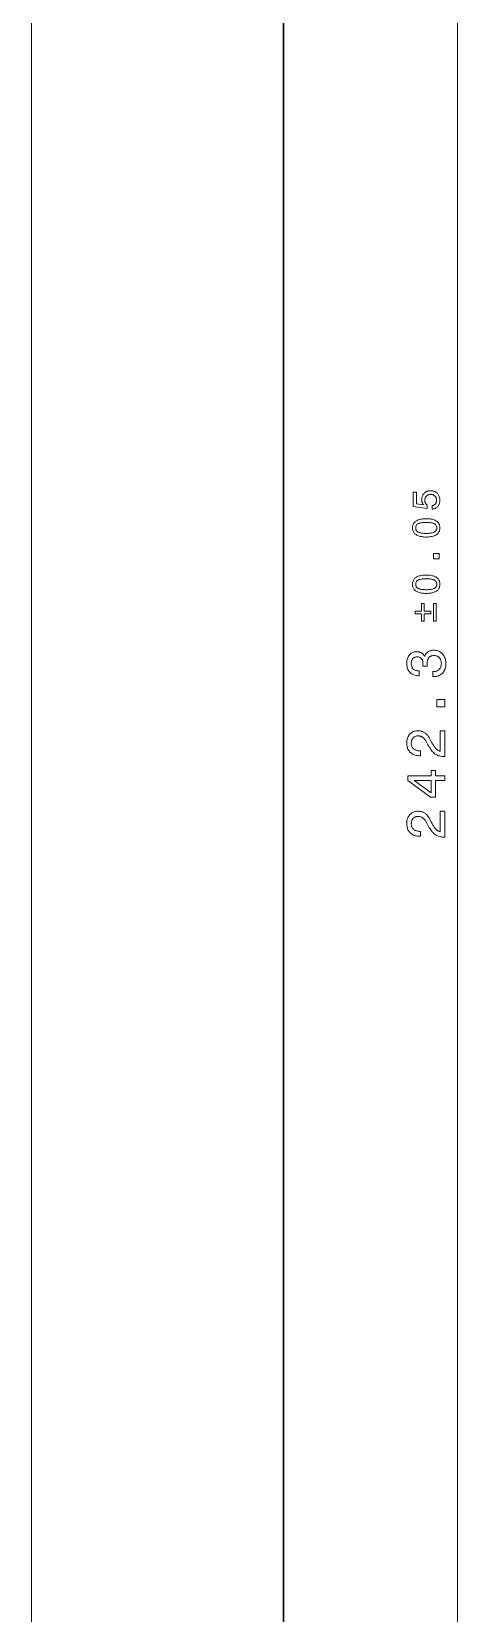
# Model space of a CAD drawing. Extents: x -99 to 297, y 0 to 529.
# Drawn here: x 0 to 33.8, y 168.6 to 294.3 of the extents above; entities that cross this region are included whole.
import ezdxf

# ---------------------------------------------------------------- set-up
doc = ezdxf.new("R2010")
doc.units = 0

msp = doc.modelspace()

# ---------------------------------------------------------------- linework, layer by layer
at = {"color": 7, "lineweight": 13}
for p, q in [((0, 0), (0, 420)), ((33.82, 125.86), (33.82, 362.25))]:
    msp.add_line(p, q, dxfattribs=at)
at = {"color": 7, "lineweight": 30}
msp.add_line((20, 5), (20, 415), dxfattribs=at)
at = {"color": 7, "lineweight": 13}
for points in [[(31.82, 256.38), (31.82, 256.66), (31.86, 256.66), (31.89, 256.67), (31.92, 256.68), (31.94, 256.69), (31.97, 256.7), (31.99, 256.72), (32.02, 256.74), (32.04, 256.75), (32.06, 256.77), (32.08, 256.79), (32.1, 256.82), (32.11, 256.84), (32.13, 256.87), (32.14, 256.89), (32.15, 256.92), (32.16, 256.95), (32.16, 256.98), (32.17, 257.01), (32.17, 257.04), (32.17, 257.08), (32.17, 257.12), (32.17, 257.16), (32.16, 257.2), (32.15, 257.23), (32.14, 257.27), (32.13, 257.3), (32.11, 257.33), (32.09, 257.36), (32.07, 257.39), (32.04, 257.42), (32.02, 257.44), (31.99, 257.46), (31.96, 257.48), (31.93, 257.5), (31.9, 257.51), (31.86, 257.53), (31.82, 257.53), (31.79, 257.54), (31.75, 257.55), (31.71, 257.55), (31.66, 257.55), (31.62, 257.54), (31.59, 257.53), (31.55, 257.53), (31.51, 257.51), (31.48, 257.5), (31.45, 257.48), (31.42, 257.47), (31.39, 257.44), (31.37, 257.42), (31.34, 257.39), (31.32, 257.37), (31.3, 257.34), (31.28, 257.3), (31.27, 257.27), (31.26, 257.24), (31.25, 257.2), (31.24, 257.16), (31.24, 257.12), (31.24, 257.08), (31.24, 257.05), (31.24, 257.03), (31.24, 257.01), (31.25, 256.98), (31.25, 256.96), (31.26, 256.94), (31.26, 256.92), (31.27, 256.9), (31.28, 256.88), (31.29, 256.85), (31.3, 256.83), (31.31, 256.82), (31.32, 256.8), (31.33, 256.78), (31.35, 256.76), (31.36, 256.74), (31.38, 256.73), (31.39, 256.71), (31.41, 256.69), (31.43, 256.68), (31.43, 256.44), (30.32, 256.6), (30.32, 257.72), (30.57, 257.72), (30.57, 256.81), (31.13, 256.72), (31.12, 256.74), (31.11, 256.75), (31.09, 256.77), (31.08, 256.79), (31.07, 256.8), (31.06, 256.82), (31.05, 256.84), (31.05, 256.86), (31.04, 256.88), (31.03, 256.9), (31.02, 256.92), (31.02, 256.94), (31.01, 256.96), (31.01, 256.98), (31, 257.01), (31, 257.03), (31, 257.05), (31, 257.08), (31, 257.1), (31, 257.12), (31, 257.19), (31, 257.25), (31.01, 257.31), (31.03, 257.36), (31.04, 257.41), (31.07, 257.47), (31.09, 257.51), (31.12, 257.56), (31.15, 257.6), (31.19, 257.64), (31.23, 257.68), (31.27, 257.71), (31.31, 257.74), (31.36, 257.77), (31.41, 257.79), (31.46, 257.81), (31.52, 257.82), (31.57, 257.83), (31.63, 257.84), (31.69, 257.84), (31.76, 257.84), (31.82, 257.83), (31.88, 257.82), (31.94, 257.81), (31.99, 257.79), (32.04, 257.76), (32.09, 257.74), (32.14, 257.71), (32.18, 257.67), (32.23, 257.63), (32.27, 257.59), (32.3, 257.54), (32.33, 257.49), (32.36, 257.44), (32.38, 257.39), (32.4, 257.34), (32.41, 257.28), (32.42, 257.22), (32.43, 257.15), (32.43, 257.09), (32.43, 257.03), (32.43, 256.97), (32.42, 256.92), (32.41, 256.87), (32.39, 256.82), (32.37, 256.77), (32.35, 256.72), (32.32, 256.68), (32.3, 256.64), (32.26, 256.6), (32.23, 256.56), (32.19, 256.52), (32.15, 256.49), (32.11, 256.47), (32.07, 256.44), (32.03, 256.42), (31.98, 256.41), (31.93, 256.39), (31.88, 256.38)], [(31.35, 254.16), (31.24, 254.16), (31.14, 254.17), (31.05, 254.18), (30.96, 254.19), (30.88, 254.21), (30.8, 254.23), (30.73, 254.25), (30.66, 254.28), (30.59, 254.31), (30.54, 254.35), (30.48, 254.38), (30.44, 254.43), (30.39, 254.47), (30.36, 254.52), (30.33, 254.57), (30.3, 254.63), (30.28, 254.69), (30.27, 254.75), (30.26, 254.82), (30.26, 254.89), (30.26, 254.96), (30.27, 255.02), (30.28, 255.09), (30.3, 255.15), (30.33, 255.2), (30.36, 255.25), (30.39, 255.3), (30.43, 255.35), (30.48, 255.39), (30.53, 255.43), (30.59, 255.46), (30.66, 255.5), (30.72, 255.52), (30.8, 255.55), (30.88, 255.57), (30.96, 255.58), (31.05, 255.6), (31.14, 255.61), (31.24, 255.61), (31.35, 255.61), (31.45, 255.61), (31.55, 255.61), (31.65, 255.6), (31.73, 255.58), (31.82, 255.57), (31.9, 255.55), (31.97, 255.52), (32.04, 255.5), (32.1, 255.46), (32.16, 255.43), (32.21, 255.39), (32.26, 255.35), (32.3, 255.3), (32.33, 255.25), (32.36, 255.2), (32.39, 255.15), (32.41, 255.09), (32.42, 255.02), (32.43, 254.96), (32.43, 254.89), (32.43, 254.82), (32.42, 254.75), (32.41, 254.69), (32.39, 254.63), (32.36, 254.57), (32.33, 254.52), (32.3, 254.47), (32.26, 254.43), (32.21, 254.38), (32.16, 254.35), (32.1, 254.31), (32.04, 254.28), (31.97, 254.25), (31.89, 254.23), (31.82, 254.21), (31.73, 254.19), (31.64, 254.18), (31.55, 254.17), (31.45, 254.16)], [(31.35, 254.45), (31.43, 254.45), (31.51, 254.45), (31.59, 254.46), (31.66, 254.47), (31.72, 254.48), (31.78, 254.49), (31.84, 254.5), (31.89, 254.52), (31.94, 254.53), (31.98, 254.55), (32.02, 254.58), (32.06, 254.6), (32.09, 254.63), (32.11, 254.66), (32.13, 254.69), (32.15, 254.73), (32.17, 254.76), (32.18, 254.8), (32.18, 254.84), (32.18, 254.89), (32.18, 254.93), (32.18, 254.97), (32.17, 255.01), (32.15, 255.05), (32.13, 255.08), (32.11, 255.12), (32.09, 255.14), (32.06, 255.17), (32.02, 255.2), (31.98, 255.22), (31.94, 255.24), (31.9, 255.26), (31.84, 255.27), (31.79, 255.28), (31.73, 255.3), (31.66, 255.31), (31.59, 255.31), (31.51, 255.32), (31.43, 255.32), (31.35, 255.32), (31.26, 255.32), (31.18, 255.32), (31.11, 255.31), (31.03, 255.31), (30.97, 255.3), (30.91, 255.28), (30.85, 255.27), (30.8, 255.26), (30.75, 255.24), (30.71, 255.22), (30.67, 255.2), (30.64, 255.17), (30.61, 255.14), (30.58, 255.12), (30.56, 255.08), (30.54, 255.05), (30.53, 255.01), (30.52, 254.97), (30.51, 254.93), (30.51, 254.89), (30.51, 254.84), (30.52, 254.8), (30.53, 254.76), (30.54, 254.73), (30.56, 254.69), (30.58, 254.66), (30.61, 254.63), (30.64, 254.6), (30.67, 254.58), (30.71, 254.55), (30.75, 254.53), (30.8, 254.52), (30.85, 254.5), (30.91, 254.49), (30.97, 254.48), (31.04, 254.47), (31.11, 254.46), (31.18, 254.45), (31.26, 254.45)], [(32.37, 252.44), (31.92, 252.44), (31.92, 252.86), (32.37, 252.86)], [(31.35, 249.68), (31.24, 249.68), (31.14, 249.69), (31.05, 249.7), (30.96, 249.71), (30.88, 249.73), (30.8, 249.75), (30.73, 249.77), (30.66, 249.8), (30.59, 249.83), (30.54, 249.87), (30.48, 249.91), (30.44, 249.95), (30.39, 249.99), (30.36, 250.04), (30.33, 250.1), (30.3, 250.15), (30.28, 250.21), (30.27, 250.27), (30.26, 250.34), (30.26, 250.41), (30.26, 250.48), (30.27, 250.55), (30.28, 250.61), (30.3, 250.67), (30.33, 250.72), (30.36, 250.78), (30.39, 250.83), (30.43, 250.87), (30.48, 250.91), (30.53, 250.95), (30.59, 250.99), (30.66, 251.02), (30.72, 251.05), (30.8, 251.07), (30.88, 251.09), (30.96, 251.11), (31.05, 251.12), (31.14, 251.13), (31.24, 251.13), (31.35, 251.14), (31.45, 251.13), (31.55, 251.13), (31.65, 251.12), (31.73, 251.11), (31.82, 251.09), (31.9, 251.07), (31.97, 251.05), (32.04, 251.02), (32.1, 250.99), (32.16, 250.95), (32.21, 250.91), (32.26, 250.87), (32.3, 250.83), (32.33, 250.78), (32.36, 250.72), (32.39, 250.67), (32.41, 250.61), (32.42, 250.55), (32.43, 250.48), (32.43, 250.41), (32.43, 250.34), (32.42, 250.27), (32.41, 250.21), (32.39, 250.15), (32.36, 250.1), (32.33, 250.04), (32.3, 249.99), (32.26, 249.95), (32.21, 249.91), (32.16, 249.87), (32.1, 249.83), (32.04, 249.8), (31.97, 249.77), (31.89, 249.75), (31.82, 249.73), (31.73, 249.71), (31.64, 249.7), (31.55, 249.69), (31.45, 249.68)], [(31.35, 249.97), (31.43, 249.97), (31.51, 249.98), (31.59, 249.98), (31.66, 249.99), (31.72, 250), (31.78, 250.01), (31.84, 250.02), (31.89, 250.04), (31.94, 250.06), (31.98, 250.08), (32.02, 250.1), (32.06, 250.12), (32.09, 250.15), (32.11, 250.18), (32.13, 250.21), (32.15, 250.25), (32.17, 250.28), (32.18, 250.32), (32.18, 250.37), (32.18, 250.41), (32.18, 250.45), (32.18, 250.5), (32.17, 250.53), (32.15, 250.57), (32.13, 250.61), (32.11, 250.64), (32.09, 250.67), (32.06, 250.69), (32.02, 250.72), (31.98, 250.74), (31.94, 250.76), (31.9, 250.78), (31.84, 250.79), (31.79, 250.81), (31.73, 250.82), (31.66, 250.83), (31.59, 250.84), (31.51, 250.84), (31.43, 250.84), (31.35, 250.84), (31.26, 250.84), (31.18, 250.84), (31.11, 250.84), (31.03, 250.83), (30.97, 250.82), (30.91, 250.81), (30.85, 250.79), (30.8, 250.78), (30.75, 250.76), (30.71, 250.74), (30.67, 250.72), (30.64, 250.69), (30.61, 250.67), (30.58, 250.64), (30.56, 250.61), (30.54, 250.57), (30.53, 250.53), (30.52, 250.5), (30.51, 250.45), (30.51, 250.41), (30.51, 250.37), (30.52, 250.32), (30.53, 250.28), (30.54, 250.25), (30.56, 250.21), (30.58, 250.18), (30.61, 250.15), (30.64, 250.12), (30.67, 250.1), (30.71, 250.08), (30.75, 250.06), (30.8, 250.04), (30.85, 250.02), (30.91, 250.01), (30.97, 250), (31.04, 249.99), (31.11, 249.98), (31.18, 249.98), (31.26, 249.97)], [(31.71, 248.07), (31.19, 248.07), (31.19, 247.47), (30.98, 247.47), (30.98, 248.07), (30.46, 248.07), (30.46, 248.27), (30.98, 248.27), (30.98, 248.87), (31.19, 248.87), (31.19, 248.27), (31.71, 248.27)], [(31.92, 247.47), (31.92, 248.87), (32.13, 248.87), (32.13, 247.47)], [(31.88, 243.07), (31.88, 243.47), (31.94, 243.47), (32, 243.48), (32.06, 243.48), (32.11, 243.5), (32.16, 243.51), (32.21, 243.53), (32.25, 243.55), (32.3, 243.58), (32.34, 243.61), (32.37, 243.64), (32.4, 243.68), (32.43, 243.71), (32.46, 243.75), (32.48, 243.8), (32.5, 243.84), (32.52, 243.89), (32.53, 243.94), (32.54, 243.99), (32.54, 244.05), (32.55, 244.11), (32.54, 244.17), (32.54, 244.22), (32.53, 244.28), (32.52, 244.33), (32.51, 244.37), (32.49, 244.42), (32.47, 244.46), (32.44, 244.5), (32.42, 244.54), (32.39, 244.57), (32.35, 244.61), (32.32, 244.64), (32.28, 244.66), (32.24, 244.68), (32.2, 244.7), (32.15, 244.72), (32.11, 244.73), (32.06, 244.74), (32.01, 244.74), (31.95, 244.74), (31.9, 244.74), (31.86, 244.74), (31.81, 244.73), (31.77, 244.72), (31.73, 244.7), (31.69, 244.68), (31.66, 244.66), (31.62, 244.64), (31.59, 244.61), (31.56, 244.58), (31.54, 244.54), (31.51, 244.5), (31.49, 244.46), (31.47, 244.42), (31.46, 244.37), (31.44, 244.33), (31.43, 244.28), (31.43, 244.22), (31.42, 244.16), (31.42, 244.11), (31.42, 244.1), (31.42, 244.09), (31.42, 244.08), (31.42, 244.07), (31.42, 244.06), (31.42, 244.05), (31.42, 244.04), (31.42, 244.04), (31.42, 244.03), (31.42, 244.02), (31.42, 244.01), (31.42, 244), (31.43, 243.99), (31.43, 243.97), (31.43, 243.96), (31.43, 243.95), (31.43, 243.94), (31.43, 243.92), (31.43, 243.91), (31.43, 243.89), (31.09, 243.89), (31.09, 243.9), (31.09, 243.91), (31.09, 243.92), (31.09, 243.93), (31.09, 243.94), (31.09, 243.95), (31.09, 243.96), (31.09, 243.97), (31.09, 243.97), (31.09, 243.98), (31.09, 243.99), (31.09, 244), (31.09, 244.01), (31.09, 244.02), (31.09, 244.02), (31.09, 244.03), (31.09, 244.04), (31.09, 244.05), (31.09, 244.05), (31.09, 244.06), (31.09, 244.12), (31.09, 244.17), (31.08, 244.22), (31.08, 244.27), (31.07, 244.31), (31.05, 244.36), (31.04, 244.39), (31.02, 244.43), (31, 244.46), (30.98, 244.49), (30.96, 244.52), (30.93, 244.54), (30.9, 244.56), (30.87, 244.58), (30.83, 244.6), (30.8, 244.61), (30.76, 244.62), (30.72, 244.63), (30.67, 244.63), (30.63, 244.63), (30.58, 244.63), (30.54, 244.63), (30.5, 244.62), (30.46, 244.61), (30.43, 244.6), (30.39, 244.58), (30.36, 244.57), (30.33, 244.55), (30.3, 244.52), (30.28, 244.5), (30.26, 244.47), (30.23, 244.44), (30.22, 244.4), (30.2, 244.37), (30.19, 244.33), (30.18, 244.29), (30.17, 244.25), (30.16, 244.2), (30.16, 244.16), (30.16, 244.11), (30.16, 244.05), (30.16, 244), (30.17, 243.95), (30.18, 243.9), (30.2, 243.85), (30.22, 243.81), (30.24, 243.77), (30.26, 243.73), (30.29, 243.7), (30.32, 243.67), (30.35, 243.64), (30.39, 243.62), (30.43, 243.59), (30.47, 243.57), (30.52, 243.56), (30.57, 243.55), (30.62, 243.53), (30.68, 243.53), (30.73, 243.52), (30.8, 243.52), (30.8, 243.14), (30.77, 243.14), (30.68, 243.14), (30.6, 243.15), (30.52, 243.16), (30.44, 243.18), (30.37, 243.2), (30.3, 243.23), (30.24, 243.26), (30.18, 243.3), (30.12, 243.35), (30.06, 243.39), (30.01, 243.45), (29.97, 243.5), (29.93, 243.56), (29.9, 243.63), (29.87, 243.69), (29.84, 243.77), (29.83, 243.84), (29.81, 243.92), (29.81, 244), (29.8, 244.08), (29.8, 244.17), (29.81, 244.26), (29.82, 244.34), (29.84, 244.42), (29.86, 244.49), (29.88, 244.56), (29.91, 244.63), (29.94, 244.69), (29.98, 244.74), (30.02, 244.8), (30.06, 244.84), (30.11, 244.89), (30.16, 244.93), (30.21, 244.96), (30.27, 244.99), (30.33, 245.01), (30.4, 245.03), (30.46, 245.04), (30.54, 245.05), (30.61, 245.05), (30.65, 245.05), (30.69, 245.05), (30.73, 245.04), (30.77, 245.03), (30.81, 245.03), (30.85, 245.02), (30.88, 245), (30.92, 244.99), (30.95, 244.97), (30.98, 244.95), (31.01, 244.93), (31.04, 244.91), (31.07, 244.89), (31.09, 244.86), (31.12, 244.84), (31.14, 244.81), (31.16, 244.77), (31.18, 244.74), (31.2, 244.71), (31.22, 244.67), (31.23, 244.72), (31.25, 244.76), (31.28, 244.81), (31.3, 244.85), (31.33, 244.88), (31.36, 244.92), (31.39, 244.95), (31.42, 244.98), (31.45, 245.01), (31.49, 245.04), (31.53, 245.06), (31.57, 245.08), (31.61, 245.1), (31.66, 245.12), (31.7, 245.13), (31.75, 245.14), (31.8, 245.15), (31.85, 245.16), (31.9, 245.16), (31.95, 245.16), (32.04, 245.16), (32.12, 245.15), (32.2, 245.14), (32.27, 245.12), (32.34, 245.09), (32.41, 245.06), (32.47, 245.02), (32.54, 244.97), (32.59, 244.92), (32.65, 244.87), (32.7, 244.81), (32.74, 244.74), (32.78, 244.67), (32.81, 244.6), (32.84, 244.52), (32.87, 244.44), (32.88, 244.36), (32.9, 244.27), (32.91, 244.18), (32.91, 244.08), (32.91, 243.99), (32.9, 243.91), (32.88, 243.82), (32.86, 243.74), (32.84, 243.67), (32.81, 243.6), (32.77, 243.53), (32.73, 243.46), (32.69, 243.4), (32.64, 243.34), (32.58, 243.29), (32.52, 243.24), (32.46, 243.2), (32.39, 243.17), (32.32, 243.14), (32.24, 243.11), (32.17, 243.09), (32.08, 243.08), (32, 243.07), (31.91, 243.07)], [(32.82, 240.66), (32.18, 240.66), (32.18, 241.26), (32.82, 241.26)], [(32.82, 236.71), (32.81, 236.71), (32.72, 236.71), (32.64, 236.72), (32.56, 236.73), (32.48, 236.74), (32.4, 236.76), (32.33, 236.78), (32.26, 236.81), (32.19, 236.84), (32.13, 236.87), (32.07, 236.91), (32.01, 236.96), (31.95, 237.01), (31.89, 237.07), (31.83, 237.13), (31.77, 237.2), (31.71, 237.28), (31.65, 237.37), (31.59, 237.46), (31.53, 237.56), (31.47, 237.66), (31.34, 237.92), (31.31, 237.96), (31.28, 238), (31.26, 238.04), (31.23, 238.08), (31.2, 238.11), (31.17, 238.15), (31.15, 238.18), (31.12, 238.2), (31.09, 238.23), (31.06, 238.25), (31.02, 238.27), (30.99, 238.29), (30.96, 238.3), (30.92, 238.32), (30.89, 238.33), (30.85, 238.34), (30.81, 238.35), (30.77, 238.35), (30.73, 238.36), (30.69, 238.36), (30.65, 238.35), (30.6, 238.35), (30.56, 238.34), (30.52, 238.33), (30.48, 238.32), (30.44, 238.3), (30.4, 238.28), (30.37, 238.25), (30.34, 238.22), (30.31, 238.19), (30.28, 238.16), (30.25, 238.12), (30.23, 238.08), (30.21, 238.04), (30.2, 238), (30.18, 237.96), (30.17, 237.91), (30.17, 237.86), (30.16, 237.81), (30.16, 237.76), (30.16, 237.7), (30.17, 237.65), (30.18, 237.6), (30.19, 237.56), (30.21, 237.51), (30.23, 237.47), (30.25, 237.43), (30.28, 237.39), (30.31, 237.36), (30.35, 237.33), (30.38, 237.3), (30.43, 237.27), (30.47, 237.25), (30.52, 237.23), (30.57, 237.21), (30.62, 237.19), (30.67, 237.18), (30.73, 237.18), (30.79, 237.17), (30.86, 237.17), (30.89, 237.17), (30.89, 236.78), (30.83, 236.78), (30.74, 236.78), (30.65, 236.79), (30.56, 236.8), (30.48, 236.82), (30.41, 236.84), (30.33, 236.87), (30.26, 236.91), (30.2, 236.95), (30.14, 237), (30.08, 237.05), (30.03, 237.1), (29.98, 237.16), (29.94, 237.23), (29.9, 237.29), (29.87, 237.36), (29.85, 237.44), (29.83, 237.52), (29.81, 237.6), (29.81, 237.69), (29.8, 237.78), (29.81, 237.87), (29.81, 237.95), (29.82, 238.03), (29.84, 238.11), (29.86, 238.18), (29.89, 238.25), (29.92, 238.32), (29.96, 238.38), (30, 238.44), (30.05, 238.49), (30.1, 238.55), (30.15, 238.59), (30.21, 238.63), (30.27, 238.67), (30.33, 238.7), (30.4, 238.72), (30.47, 238.74), (30.54, 238.76), (30.62, 238.76), (30.7, 238.77), (30.76, 238.77), (30.82, 238.76), (30.88, 238.75), (30.93, 238.74), (30.99, 238.73), (31.04, 238.71), (31.09, 238.69), (31.14, 238.66), (31.19, 238.64), (31.24, 238.61), (31.29, 238.57), (31.33, 238.54), (31.37, 238.5), (31.42, 238.45), (31.46, 238.4), (31.5, 238.35), (31.53, 238.3), (31.57, 238.24), (31.61, 238.18), (31.64, 238.12), (31.77, 237.87), (31.81, 237.79), (31.85, 237.73), (31.88, 237.67), (31.92, 237.61), (31.95, 237.56), (31.98, 237.51), (32.02, 237.46), (32.05, 237.42), (32.08, 237.38), (32.11, 237.35), (32.14, 237.32), (32.17, 237.29), (32.21, 237.26), (32.24, 237.24), (32.27, 237.22), (32.31, 237.2), (32.34, 237.18), (32.38, 237.16), (32.41, 237.15), (32.45, 237.14), (32.45, 238.77), (32.82, 238.77)], [(32.82, 234.8), (32.08, 234.8), (32.08, 233.48), (31.7, 233.48), (29.89, 234.8), (29.89, 235.19), (31.73, 235.19), (31.73, 235.62), (32.08, 235.62), (32.08, 235.19), (32.82, 235.19)], [(31.73, 233.84), (31.73, 234.8), (30.39, 234.8)], [(32.82, 230.31), (32.81, 230.31), (32.72, 230.31), (32.64, 230.32), (32.56, 230.33), (32.48, 230.34), (32.4, 230.36), (32.33, 230.39), (32.26, 230.41), (32.19, 230.44), (32.13, 230.48), (32.07, 230.52), (32.01, 230.56), (31.95, 230.61), (31.89, 230.67), (31.83, 230.74), (31.77, 230.81), (31.71, 230.89), (31.65, 230.97), (31.59, 231.06), (31.53, 231.16), (31.47, 231.26), (31.34, 231.52), (31.31, 231.56), (31.28, 231.61), (31.26, 231.65), (31.23, 231.68), (31.2, 231.72), (31.17, 231.75), (31.15, 231.78), (31.12, 231.81), (31.09, 231.83), (31.06, 231.85), (31.02, 231.87), (30.99, 231.89), (30.96, 231.91), (30.92, 231.92), (30.89, 231.93), (30.85, 231.94), (30.81, 231.95), (30.77, 231.96), (30.73, 231.96), (30.69, 231.96), (30.65, 231.96), (30.6, 231.95), (30.56, 231.95), (30.52, 231.93), (30.48, 231.92), (30.44, 231.9), (30.4, 231.88), (30.37, 231.86), (30.34, 231.83), (30.31, 231.8), (30.28, 231.76), (30.25, 231.73), (30.23, 231.69), (30.21, 231.65), (30.2, 231.61), (30.18, 231.56), (30.17, 231.51), (30.17, 231.46), (30.16, 231.41), (30.16, 231.36), (30.16, 231.31), (30.17, 231.25), (30.18, 231.21), (30.19, 231.16), (30.21, 231.12), (30.23, 231.07), (30.25, 231.03), (30.28, 231), (30.31, 230.96), (30.35, 230.93), (30.38, 230.9), (30.43, 230.87), (30.47, 230.85), (30.52, 230.83), (30.57, 230.81), (30.62, 230.8), (30.67, 230.79), (30.73, 230.78), (30.79, 230.77), (30.86, 230.77), (30.89, 230.77), (30.89, 230.38), (30.83, 230.38), (30.74, 230.38), (30.65, 230.39), (30.56, 230.41), (30.48, 230.42), (30.41, 230.45), (30.33, 230.48), (30.26, 230.51), (30.2, 230.55), (30.14, 230.6), (30.08, 230.65), (30.03, 230.71), (29.98, 230.77), (29.94, 230.83), (29.9, 230.9), (29.87, 230.97), (29.85, 231.04), (29.83, 231.12), (29.81, 231.21), (29.81, 231.29), (29.8, 231.38), (29.81, 231.47), (29.81, 231.55), (29.82, 231.63), (29.84, 231.71), (29.86, 231.78), (29.89, 231.85), (29.92, 231.92), (29.96, 231.98), (30, 232.04), (30.05, 232.1), (30.1, 232.15), (30.15, 232.2), (30.21, 232.24), (30.27, 232.27), (30.33, 232.3), (30.4, 232.33), (30.47, 232.35), (30.54, 232.36), (30.62, 232.37), (30.7, 232.37), (30.76, 232.37), (30.82, 232.36), (30.88, 232.36), (30.93, 232.35), (30.99, 232.33), (31.04, 232.31), (31.09, 232.29), (31.14, 232.27), (31.19, 232.24), (31.24, 232.21), (31.29, 232.18), (31.33, 232.14), (31.37, 232.1), (31.42, 232.06), (31.46, 232.01), (31.5, 231.96), (31.53, 231.9), (31.57, 231.85), (31.61, 231.79), (31.64, 231.72), (31.77, 231.47), (31.81, 231.4), (31.85, 231.33), (31.88, 231.27), (31.92, 231.21), (31.95, 231.16), (31.98, 231.11), (32.02, 231.06), (32.05, 231.02), (32.08, 230.98), (32.11, 230.95), (32.14, 230.92), (32.17, 230.89), (32.21, 230.87), (32.24, 230.84), (32.27, 230.82), (32.31, 230.8), (32.34, 230.78), (32.38, 230.77), (32.41, 230.75), (32.45, 230.74), (32.45, 232.37), (32.82, 232.37)]]:
    msp.add_lwpolyline(points, close=True, dxfattribs=at)

doc.saveas('drawing.dxf')
